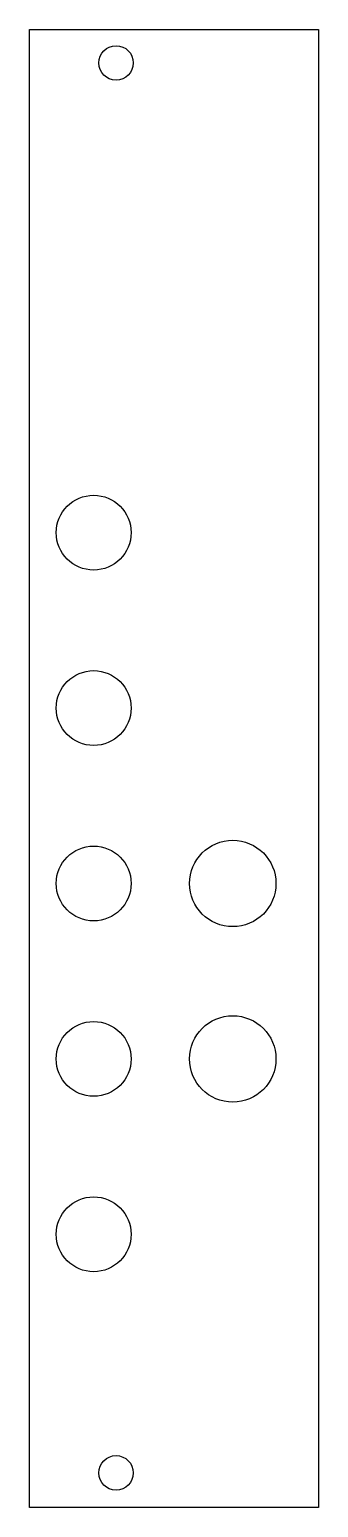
# Model space of a CAD drawing. Header units: millimetres. Extents: x 0 to 25, y 0 to 128.
import ezdxf

# ---------------------------------------------------------------- set-up
doc = ezdxf.new("R2010")
doc.units = ezdxf.units.MM
doc.layers.add('Contour', color=7, linetype='CONTINUOUS')

msp = doc.modelspace()

# ---------------------------------------------------------------- linework, layer by layer
at = {"layer": 'Contour', "color": 7, "linetype": 'CONTINUOUS'}
for p, q in [((0, 0), (0, 128.4)), ((0, 128.4), (25.06, 128.4)), ((25.06, 128.4), (25.06, 0)), ((25.06, 0), (0, 0))]:
    msp.add_line(p, q, dxfattribs=at)
for centre, radius in [((7.5, 125.5), 1.5), ((5.56, 84.69), 3.25), ((5.56, 69.45), 3.25), ((17.63, 54.21), 3.75), ((5.56, 54.21), 3.25), ((17.63, 38.97), 3.75), ((5.56, 38.97), 3.25), ((5.56, 23.73), 3.25), ((7.5, 3), 1.5)]:
    msp.add_circle(centre, radius, dxfattribs=at)

doc.saveas('drawing.dxf')
